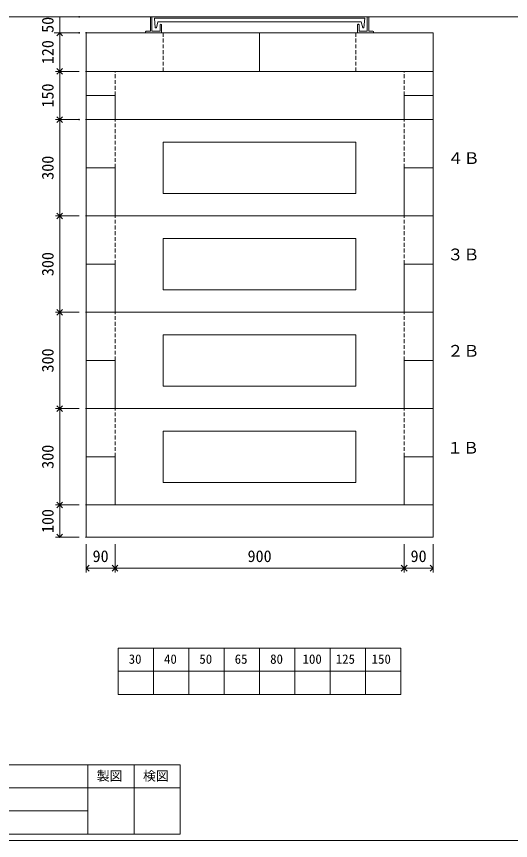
# Model space of a CAD drawing. Units: millimetres, scale not verified. Extents: x -4890 to 18490, y -2282 to 2282.
# Drawn here: x 308 to 1846, y -1993 to 573 of the extents above; entities that cross this region are included whole.
import ezdxf
from ezdxf.enums import TextEntityAlignment as Align

# ---------------------------------------------------------------- set-up
doc = ezdxf.new("R2010")
doc.units = ezdxf.units.MM
doc.header["$LTSCALE"] = 10
doc.header["$PDMODE"] = 32
doc.header["$PDSIZE"] = 2
doc.linetypes.add('DASHED1', pattern=[1.8, 1.2, -0.6])
doc.linetypes.add('USER2', pattern=[50.8, 31.75, -6.35, 6.35, -6.35])
for name, color, linetype, lineweight in [('0-1_Defpoints', 7, 'USER2', 5), ('0-2_waku', 7, 'Continuous', 18), ('0-3_gaikei', 7, 'Continuous', 18), ('0-4_kakure', 7, 'DASHED1', 5), ('0-5_sunpou', 7, 'Continuous', 5), ('0-8_uchigawa', 6, 'Continuous', 18), ('0-A_futa', 3, 'Continuous', 18), ('0-B_GL', 4, 'Continuous', 18), ('0-D_文字１', 7, 'Continuous', 18)]:
    doc.layers.add(name, color=color, linetype=linetype, lineweight=lineweight)
doc.styles.add('ＭＳ ゴシック', font='')
doc.styles.get('ＭＳ ゴシック').set_extended_font_data('MS Gothic')

# ---------------------------------------------------------------- blocks, each defined once
blk = doc.blocks.new('_Open90')
at = {"layer": '0-5_sunpou'}
blk.add_line((0, 0), (-1, 0), dxfattribs=at)
blk.add_lwpolyline([(-0.5, 0.5), (0, 0), (-0.5, -0.5)], dxfattribs=at)
blk = doc.blocks.new('D48')
at = {"layer": '0-1_Defpoints'}
for p in [(1972.32, 2744.36), (1889.96, 2624.36), (1972.32, 2624.36)]:
    blk.add_point(p, dxfattribs=at)
at = {"layer": '0-5_sunpou'}
for p, q in [((1950.32, 2744.36), (1876.96, 2744.36)), ((1889.96, 2726.36), (1889.96, 2642.36)), ((1950.32, 2624.36), (1876.96, 2624.36))]:
    blk.add_line(p, q, dxfattribs=at)
at = {"layer": '0-5_sunpou', "xscale": 18, "yscale": 18}
for p, rotation in [((1889.96, 2744.36), 90), ((1889.96, 2624.36), 270)]:
    blk.add_blockref('_Open90', p, dxfattribs=dict(at, rotation=rotation))
at = {"layer": '0-5_sunpou', "style": 'ＭＳ ゴシック'}
blk.add_text('120', height=36.66, rotation=90, dxfattribs=at).set_placement((1881.96, 2646.86), align=Align.BOTTOM_LEFT)
blk = doc.blocks.new('D74')
at = {"layer": '0-1_Defpoints'}
for p in [(1972.32, 2744.36), (1889.96, 2624.36), (1972.32, 2624.36)]:
    blk.add_point(p, dxfattribs=at)
at = {"layer": '0-5_sunpou'}
for p, q in [((1950.32, 2744.36), (1876.96, 2744.36)), ((1889.96, 2726.36), (1889.96, 2642.36)), ((1950.32, 2624.36), (1876.96, 2624.36))]:
    blk.add_line(p, q, dxfattribs=at)
at = {"layer": '0-5_sunpou', "xscale": 18, "yscale": 18}
for p, rotation in [((1889.96, 2744.36), 90), ((1889.96, 2624.36), 270)]:
    blk.add_blockref('_Open90', p, dxfattribs=dict(at, rotation=rotation))
at = {"layer": '0-5_sunpou', "style": 'ＭＳ ゴシック'}
blk.add_text('120', height=36.66, rotation=90, dxfattribs=at).set_placement((1881.96, 2646.86), align=Align.BOTTOM_LEFT)
blk = doc.blocks.new('D75')
at = {"layer": '0-1_Defpoints'}
for p in [(1972.32, 2474.36), (1889.96, 2174.36), (1972.32, 2174.36)]:
    blk.add_point(p, dxfattribs=at)
at = {"layer": '0-5_sunpou'}
for p, q in [((1950.32, 2474.36), (1876.96, 2474.36)), ((1889.96, 2456.36), (1889.96, 2192.36)), ((1950.32, 2174.36), (1876.96, 2174.36))]:
    blk.add_line(p, q, dxfattribs=at)
at = {"layer": '0-5_sunpou', "xscale": 18, "yscale": 18}
for p, rotation in [((1889.96, 2474.36), 90), ((1889.96, 2174.36), 270)]:
    blk.add_blockref('_Open90', p, dxfattribs=dict(at, rotation=rotation))
at = {"layer": '0-5_sunpou', "style": 'ＭＳ ゴシック'}
blk.add_text('300', height=36.66, rotation=90, dxfattribs=at).set_placement((1881.96, 2286.86), align=Align.BOTTOM_LEFT)
blk = doc.blocks.new('D76')
at = {"layer": '0-1_Defpoints'}
for p in [(1972.32, 2174.36), (1889.96, 1874.36), (1972.32, 1874.36)]:
    blk.add_point(p, dxfattribs=at)
at = {"layer": '0-5_sunpou'}
for p, q in [((1950.32, 2174.36), (1876.96, 2174.36)), ((1889.96, 2156.36), (1889.96, 1892.36)), ((1950.32, 1874.36), (1876.96, 1874.36))]:
    blk.add_line(p, q, dxfattribs=at)
at = {"layer": '0-5_sunpou', "xscale": 18, "yscale": 18}
for p, rotation in [((1889.96, 2174.36), 90), ((1889.96, 1874.36), 270)]:
    blk.add_blockref('_Open90', p, dxfattribs=dict(at, rotation=rotation))
at = {"layer": '0-5_sunpou', "style": 'ＭＳ ゴシック'}
blk.add_text('300', height=36.66, rotation=90, dxfattribs=at).set_placement((1881.96, 1986.86), align=Align.BOTTOM_LEFT)
blk = doc.blocks.new('D77')
at = {"layer": '0-1_Defpoints'}
for p in [(1972.32, 1574.36), (1889.96, 1274.36), (1972.32, 1274.36)]:
    blk.add_point(p, dxfattribs=at)
at = {"layer": '0-5_sunpou'}
for p, q in [((1950.32, 1574.36), (1876.96, 1574.36)), ((1889.96, 1556.36), (1889.96, 1292.36)), ((1950.32, 1274.36), (1876.96, 1274.36))]:
    blk.add_line(p, q, dxfattribs=at)
at = {"layer": '0-5_sunpou', "xscale": 18, "yscale": 18}
for p, rotation in [((1889.96, 1574.36), 90), ((1889.96, 1274.36), 270)]:
    blk.add_blockref('_Open90', p, dxfattribs=dict(at, rotation=rotation))
at = {"layer": '0-5_sunpou', "style": 'ＭＳ ゴシック'}
blk.add_text('300', height=36.66, rotation=90, dxfattribs=at).set_placement((1881.96, 1386.86), align=Align.BOTTOM_LEFT)
blk = doc.blocks.new('D65')
at = {"layer": '0-1_Defpoints'}
for p in [(1950.32, 2794.36), (1889.96, 2744.36), (1950.32, 2744.36)]:
    blk.add_point(p, dxfattribs=at)
at = {"layer": '0-5_sunpou'}
for p, q in [((1928.32, 2794.36), (1876.96, 2794.36)), ((1889.96, 2794.36), (1889.96, 2744.36)), ((1928.32, 2744.36), (1876.96, 2744.36))]:
    blk.add_line(p, q, dxfattribs=at)
at = {"layer": '0-5_sunpou', "style": 'ＭＳ ゴシック'}
blk.add_text('50', height=36.66, rotation=90, dxfattribs=at).set_placement((1881.96, 2744.36), align=Align.BOTTOM_LEFT)
blk = doc.blocks.new('D61')
at = {"layer": '0-1_Defpoints'}
for p in [(1972.32, 1274.36), (1889.96, 1174.36), (1972.32, 1174.36)]:
    blk.add_point(p, dxfattribs=at)
at = {"layer": '0-5_sunpou'}
for p, q in [((1950.32, 1274.36), (1876.96, 1274.36)), ((1889.96, 1256.36), (1889.96, 1192.36)), ((1950.32, 1174.36), (1876.96, 1174.36))]:
    blk.add_line(p, q, dxfattribs=at)
at = {"layer": '0-5_sunpou', "xscale": 18, "yscale": 18}
for p, rotation in [((1889.96, 1274.36), 90), ((1889.96, 1174.36), 270)]:
    blk.add_blockref('_Open90', p, dxfattribs=dict(at, rotation=rotation))
at = {"layer": '0-5_sunpou', "style": 'ＭＳ ゴシック'}
blk.add_text('100', height=36.66, rotation=90, dxfattribs=at).set_placement((1881.96, 1186.86), align=Align.BOTTOM_LEFT)
blk = doc.blocks.new('D50')
at = {"layer": '0-1_Defpoints'}
for p in [(1972.32, 1874.36), (1889.96, 1574.36), (1972.32, 1574.36)]:
    blk.add_point(p, dxfattribs=at)
at = {"layer": '0-5_sunpou'}
for p, q in [((1950.32, 1874.36), (1876.96, 1874.36)), ((1889.96, 1856.36), (1889.96, 1592.36)), ((1950.32, 1574.36), (1876.96, 1574.36))]:
    blk.add_line(p, q, dxfattribs=at)
at = {"layer": '0-5_sunpou', "xscale": 18, "yscale": 18}
for p, rotation in [((1889.96, 1874.36), 90), ((1889.96, 1574.36), 270)]:
    blk.add_blockref('_Open90', p, dxfattribs=dict(at, rotation=rotation))
at = {"layer": '0-5_sunpou', "style": 'ＭＳ ゴシック'}
blk.add_text('300', height=36.66, rotation=90, dxfattribs=at).set_placement((1881.96, 1686.86), align=Align.BOTTOM_LEFT)
blk = doc.blocks.new('D56')
at = {"layer": '0-1_Defpoints'}
for p in [(1972.32, 2624.36), (1889.96, 2474.36), (1950.32, 2474.36)]:
    blk.add_point(p, dxfattribs=at)
at = {"layer": '0-5_sunpou'}
for p, q in [((1950.32, 2624.36), (1876.96, 2624.36)), ((1889.96, 2606.36), (1889.96, 2492.36)), ((1928.32, 2474.36), (1876.96, 2474.36))]:
    blk.add_line(p, q, dxfattribs=at)
at = {"layer": '0-5_sunpou', "xscale": 18, "yscale": 18}
for p, rotation in [((1889.96, 2624.36), 90), ((1889.96, 2474.36), 270)]:
    blk.add_blockref('_Open90', p, dxfattribs=dict(at, rotation=rotation))
at = {"layer": '0-5_sunpou', "style": 'ＭＳ ゴシック'}
blk.add_text('150', height=36.66, rotation=90, dxfattribs=at).set_placement((1881.96, 2511.86), align=Align.BOTTOM_LEFT)

msp = doc.modelspace()

# ---------------------------------------------------------------- linework, layer by layer
at = {"layer": '0-2_waku'}
for p, q in [((625, -1393.95), (625, -1537.95)), ((625, -1393.95), (625, -1537.95)), ((625, -1393.95), (625, -1537.95)), ((625, -1393.95), (625, -1537.95)), ((625, -1393.95), (1505, -1393.95)), ((735, -1393.95), (735, -1537.95)), ((845, -1393.95), (845, -1537.95)), ((845, -1393.95), (845, -1537.95)), ((955, -1393.95), (955, -1537.95)), ((1065, -1393.95), (1065, -1537.95)), ((1175, -1393.95), (1175, -1537.95)), ((1285, -1393.95), (1285, -1537.95)), ((1395, -1393.95), (1395, -1537.95)), ((1505, -1393.95), (1505, -1537.95)), ((625, -1465.95), (1505, -1465.95)), ((625, -1537.95), (1505, -1537.95)), ((-1210, -1756.95), (818, -1756.95)), ((530, -1756.95), (530, -1972.95)), ((530, -1756.95), (530, -1972.95)), ((674, -1756.95), (674, -1972.95)), ((818, -1756.95), (818, -1972.95)), ((-1210, -1828.95), (818, -1828.95)), ((-1210, -1900.95), (530, -1900.95)), ((-1210, -1972.95), (818, -1972.95)), ((-1230, -1992.95), (4890, -1992.95)), ((-1230, -1992.95), (4890, -1992.95))]:
    msp.add_line(p, q, dxfattribs=at)
at = {"layer": '0-3_gaikei'}
for p, q in [((525, 522.05), (1605, 522.05)), ((525, 402.05), (525, 522.05)), ((1065, 522.05), (1065, 402.05)), ((1605, 402.05), (1605, 522.05)), ((615, 402.05), (525, 402.05)), ((1605, 402.05), (525, 402.05)), ((1605, 402.05), (525, 402.05)), ((1605, 402.05), (525, 402.05)), ((525, 402.05), (1605, 402.05)), ((525, 402.05), (1605, 402.05)), ((525, 402.05), (1605, 402.05)), ((525, 402.05), (1605, 402.05)), ((525, 402.05), (1605, 402.05)), ((525, 402.05), (1605, 402.05)), ((525, 402.05), (1605, 402.05)), ((525, 402.05), (1605, 402.05)), ((525, 402.05), (1605, 402.05)), ((525, 402.05), (1605, 402.05)), ((525, 402.05), (1605, 402.05)), ((525, 402.05), (525, 252.05)), ((615, 402.05), (1515, 402.05)), ((1515, 402.05), (1605, 402.05)), ((1605, 402.05), (1605, 252.05)), ((525, 327.05), (615, 327.05)), ((615, 327.05), (615, 252.05)), ((1515, 327.05), (1605, 327.05)), ((1515, 327.05), (1515, 252.05)), ((525, 252.05), (525, 102.05)), ((525, 252.05), (525, 102.05)), ((525, 252.05), (525, 102.05)), ((1605, 252.05), (525, 252.05)), ((1605, 252.05), (525, 252.05)), ((1605, 252.05), (525, 252.05)), ((1605, 252.05), (525, 252.05)), ((1605, 252.05), (525, 252.05)), ((1605, 252.05), (525, 252.05)), ((525, 252.05), (1605, 252.05)), ((1515, 252.05), (615, 252.05)), ((1515, 252.05), (615, 252.05)), ((1515, 252.05), (615, 252.05)), ((1455, 252.05), (675, 252.05)), ((1605, 252.05), (1605, 102.05)), ((1605, 252.05), (1605, 102.05)), ((1605, 252.05), (1605, 102.05)), ((615, 102.05), (525, 102.05)), ((615, 102.05), (525, 102.05)), ((615, 102.05), (525, 102.05)), ((525, 102.05), (525, -47.95)), ((615, 102.05), (615, -47.95)), ((615, 102.05), (615, -47.95)), ((615, 102.05), (615, -47.95)), ((1605, 102.05), (1515, 102.05)), ((1605, 102.05), (1515, 102.05)), ((1515, 102.05), (1515, -47.95)), ((1515, 102.05), (1515, -47.95)), ((1605, 102.05), (1605, -47.95)), ((1605, -47.95), (525, -47.95)), ((1605, -47.95), (525, -47.95)), ((525, -47.95), (525, -197.95)), ((525, -47.95), (525, -197.95)), ((1605, -47.95), (525, -47.95)), ((1605, -47.95), (525, -47.95)), ((1605, -47.95), (525, -47.95)), ((1515, -47.95), (615, -47.95)), ((1515, -47.95), (615, -47.95)), ((1515, -47.95), (615, -47.95)), ((1455, -47.95), (675, -47.95)), ((1605, -47.95), (1605, -197.95)), ((1605, -47.95), (1605, -197.95)), ((615, -197.95), (525, -197.95)), ((615, -197.95), (525, -197.95)), ((615, -197.95), (525, -197.95)), ((525, -197.95), (525, -347.95)), ((615, -197.95), (615, -347.95)), ((615, -197.95), (615, -347.95)), ((615, -197.95), (615, -347.95)), ((1605, -197.95), (1515, -197.95)), ((1605, -197.95), (1515, -197.95)), ((1515, -197.95), (1515, -347.95)), ((1515, -197.95), (1515, -347.95)), ((1515, -197.95), (1515, -347.95)), ((1605, -197.95), (1605, -347.95)), ((1605, -347.95), (525, -347.95)), ((1605, -347.95), (525, -347.95)), ((1605, -347.95), (525, -347.95)), ((525, -347.95), (525, -497.95)), ((525, -347.95), (525, -497.95)), ((525, -347.95), (525, -497.95)), ((1515, -347.95), (615, -347.95)), ((1515, -347.95), (615, -347.95)), ((1515, -347.95), (615, -347.95)), ((1455, -347.95), (675, -347.95)), ((1605, -347.95), (1605, -497.95)), ((1605, -347.95), (1605, -497.95)), ((615, -497.95), (525, -497.95)), ((615, -497.95), (525, -497.95)), ((615, -497.95), (525, -497.95)), ((525, -497.95), (525, -647.95)), ((615, -497.95), (615, -647.95)), ((615, -497.95), (615, -647.95)), ((615, -497.95), (615, -647.95)), ((1605, -497.95), (1515, -497.95)), ((1605, -497.95), (1515, -497.95)), ((1515, -497.95), (1515, -647.95)), ((1515, -497.95), (1515, -647.95)), ((1515, -497.95), (1515, -647.95)), ((1605, -497.95), (1605, -647.95)), ((525, -647.95), (525, -797.95)), ((525, -647.95), (525, -797.95)), ((525, -647.95), (525, -797.95)), ((1605, -647.95), (525, -647.95)), ((1605, -647.95), (525, -647.95)), ((1605, -647.95), (525, -647.95)), ((1515, -647.95), (615, -647.95)), ((1515, -647.95), (615, -647.95)), ((1515, -647.95), (615, -647.95)), ((1455, -647.95), (675, -647.95)), ((1605, -647.95), (1605, -797.95)), ((1605, -647.95), (1605, -797.95)), ((1605, -647.95), (1605, -797.95)), ((615, -797.95), (525, -797.95)), ((615, -797.95), (525, -797.95)), ((615, -797.95), (525, -797.95)), ((525, -797.95), (525, -947.95)), ((615, -797.95), (615, -947.95)), ((615, -797.95), (615, -947.95)), ((615, -797.95), (615, -947.95)), ((1515, -797.95), (1515, -947.95)), ((1515, -797.95), (1515, -947.95)), ((1515, -797.95), (1515, -947.95)), ((1605, -797.95), (1515, -797.95)), ((1605, -797.95), (1515, -797.95)), ((1605, -797.95), (1515, -797.95)), ((1605, -797.95), (1605, -947.95)), ((1605, -947.95), (525, -947.95)), ((1605, -947.95), (525, -947.95)), ((1605, -947.95), (525, -947.95)), ((1605, -947.95), (525, -947.95)), ((1605, -947.95), (525, -947.95)), ((525, -1047.95), (525, -947.95)), ((1605, -947.95), (525, -947.95)), ((1605, -947.95), (525, -947.95)), ((1605, -947.95), (525, -947.95)), ((1605, -947.95), (525, -947.95)), ((1515, -947.95), (615, -947.95)), ((1515, -947.95), (615, -947.95)), ((1515, -947.95), (615, -947.95)), ((1455, -947.95), (675, -947.95)), ((1455, -947.95), (675, -947.95)), ((1605, -1047.95), (525, -1047.95)), ((1605, -1047.95), (525, -1047.95))]:
    msp.add_line(p, q, dxfattribs=at)
for points in [[(1605, 102.05), (1515, 102.05), (1515, -47.95)], [(1605, -47.95), (525, -47.95), (525, -197.95)], [(1605, -47.95), (1605, -197.95), (1515, -197.95)], [(1605, -347.95), (1605, -497.95), (1515, -497.95)], [(1605, -1047.95), (1605, -947.95), (525, -947.95)]]:
    msp.add_lwpolyline(points, dxfattribs=at)
at = {"layer": '0-4_kakure'}
for p, q in [((765, 402.05), (765, 522.05)), ((1365, 402.05), (1365, 522.05)), ((615, 327.05), (615, 402.05)), ((1515, 327.05), (1515, 402.05)), ((615, 102.05), (615, 252.05)), ((1515, 102.05), (1515, 252.05)), ((615, -197.95), (615, -47.95)), ((1515, -197.95), (1515, -47.95)), ((615, -497.95), (615, -347.95)), ((1515, -497.95), (1515, -347.95)), ((615, -797.95), (615, -647.95)), ((1515, -797.95), (1515, -647.95))]:
    msp.add_line(p, q, dxfattribs=at)
at = {"layer": '0-5_sunpou'}
for p, q in [((503, 572.05), (425.14, 572.05)), ((503, 522.05), (425.14, 522.05)), ((525, -1069.95), (525, -1157.88)), ((615, -1069.95), (615, -1157.88)), ((615, -1069.95), (615, -1157.88)), ((1515, -1069.95), (1515, -1157.88)), ((1515, -1069.95), (1515, -1157.88)), ((1605, -1069.95), (1605, -1157.88)), ((543, -1144.88), (597, -1144.88)), ((633, -1144.88), (1497, -1144.88)), ((1533, -1144.88), (1587, -1144.88))]:
    msp.add_line(p, q, dxfattribs=at)
at = {"layer": '0-8_uchigawa'}
for p, q in [((765, 182.05), (765, 22.05)), ((1365, 182.05), (765, 182.05)), ((1365, 182.05), (1365, 22.05)), ((1365, 182.05), (1365, 22.05)), ((1365, 182.05), (1365, 22.05)), ((1365, 22.05), (765, 22.05)), ((1365, -117.95), (765, -117.95)), ((765, -117.95), (765, -277.95)), ((1365, -117.95), (1365, -277.95)), ((1365, -277.95), (765, -277.95)), ((1365, -417.95), (765, -417.95)), ((765, -417.95), (765, -577.95)), ((1365, -417.95), (1365, -577.95)), ((1365, -577.95), (765, -577.95)), ((1365, -717.95), (765, -717.95)), ((765, -717.95), (765, -877.95)), ((1365, -717.95), (1365, -877.95)), ((1365, -877.95), (765, -877.95))]:
    msp.add_line(p, q, dxfattribs=at)
at = {"layer": '0-A_futa'}
for p, q in [((725, 570.05), (725, 527.05)), ((727, 572.05), (730, 572.05)), ((730, 572.05), (730, 527.05)), ((737.81, 567.55), (1392.14, 567.55)), ((737.81, 567.55), (740.3, 537.55)), ((1392.14, 567.55), (1389.89, 537.55)), ((1400, 572.05), (1400, 527.05)), ((1400, 572.05), (1403, 572.05)), ((1405, 570.05), (1405, 527.05)), ((748.33, 556.55), (744.01, 537.55)), ((748.33, 556.55), (1381.67, 556.55)), ((755, 547.05), (755, 527.05)), ((757, 549.05), (758, 549.05)), ((760, 547.05), (760, 522.05)), ((1370, 547.05), (1370, 522.05)), ((1373, 549.05), (1372, 549.05)), ((1375, 547.05), (1375, 527.05)), ((1381.67, 556.55), (1385.99, 537.55)), ((710, 525.05), (710, 524.05)), ((712, 527.05), (725, 527.05)), ((760, 522.05), (712, 522.05)), ((730, 527.05), (755, 527.05)), ((740.3, 537.55), (744.01, 537.55)), ((1370, 522.05), (1418, 522.05)), ((1400, 527.05), (1375, 527.05)), ((1389.89, 537.55), (1385.99, 537.55)), ((1418, 527.05), (1405, 527.05)), ((1420, 525.05), (1420, 524.05))]:
    msp.add_line(p, q, dxfattribs=at)
for centre, start, end in [((727, 570.05), 90, 180), ((1403, 570.05), 0, 90), ((757, 547.05), 90, 180), ((758, 547.05), 0, 90), ((1372, 547.05), 90, 180), ((1373, 547.05), 0, 90), ((712, 525.05), 90, 180), ((712, 524.05), 180, 270), ((1418, 525.05), 0, 90), ((1418, 524.05), 270, 0)]:
    msp.add_arc(centre, 2, start, end, dxfattribs=at)
at = {"layer": '0-B_GL'}
msp.add_line((-1230, 572.05), (4890, 572.05), dxfattribs=at)
msp.add_line((-1230, 572.05), (4890, 572.05), dxfattribs=at)
msp.add_line((-1230, 572.05), (4890, 572.05), dxfattribs=at)
msp.add_line((-1230, 572.05), (4890, 572.05), dxfattribs=at)

# ---------------------------------------------------------------- block references
at = {"layer": '0-5_sunpou'}
for name in ['D65', 'D48', 'D74', 'D56', 'D75', 'D76', 'D50', 'D77', 'D61']:
    msp.add_blockref(name, (-1447.32, -2222.32), dxfattribs=at)
at = {"layer": '0-5_sunpou', "xscale": 18, "yscale": 18, "rotation": 180}
for p in [(525, -1144.88), (615, -1144.88), (1515, -1144.88)]:
    msp.add_blockref('_Open90', p, dxfattribs=at)
at = {"layer": '0-5_sunpou', "xscale": 18, "yscale": 18}
for p in [(615, -1144.88), (1515, -1144.88), (1605, -1144.88)]:
    msp.add_blockref('_Open90', p, dxfattribs=at)

# ---------------------------------------------------------------- texts
at = {"layer": '0-5_sunpou', "style": 'ＭＳ ゴシック'}
for s, p in [('90', (545, -1136.88)), ('900', (1027.5, -1136.88)), ('90', (1535, -1136.88))]:
    msp.add_text(s, height=36.66, dxfattribs=at).set_placement(p, align=Align.BOTTOM_LEFT)
at = {"layer": '0-D_文字１', "style": 'ＭＳ ゴシック'}
for s, height, p in [('４Ｂ', 36.66, (1650.14, 102.63)), ('３Ｂ', 36.66, (1649.63, -197.4)), ('２Ｂ', 36.66, (1649.63, -497.4)), ('１Ｂ', 36.66, (1648.31, -799.26)), ('30', 29.33, (657.46, -1451.39)), ('40', 29.33, (767.46, -1451.39)), ('50', 29.33, (877.46, -1451.39)), ('65', 29.33, (987.46, -1451.39)), ('80', 29.33, (1097.86, -1451.39)), ('100', 29.33, (1198.74, -1451.39)), ('125', 29.33, (1302.13, -1451.39)), ('150', 29.33, (1413.89, -1451.39)), ('製図', 29.33, (558.06, -1815.2)), ('検図', 29.33, (702.06, -1815.2))]:
    msp.add_text(s, height=height, dxfattribs=at).set_placement(p, align=Align.BOTTOM_LEFT)

doc.saveas('drawing.dxf')
